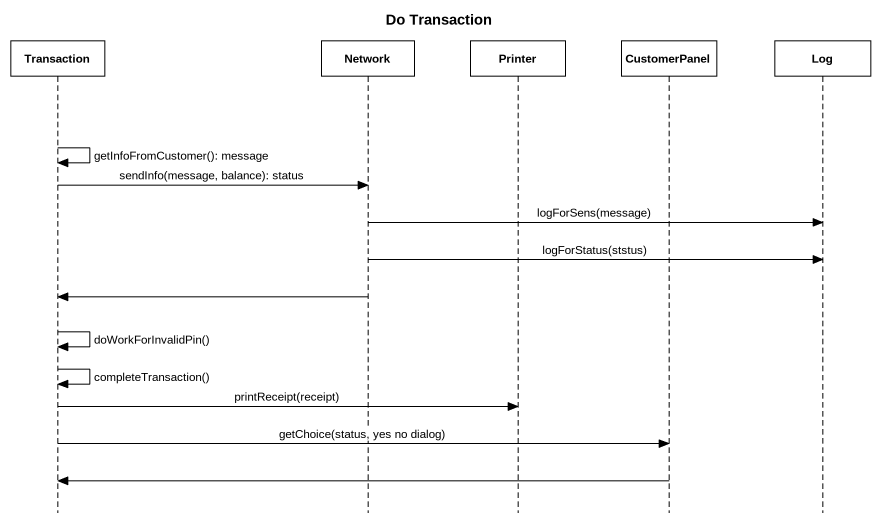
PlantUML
@startuml
title Do Transaction
hide footbox
participant Transaction
participant "Network" as Network_
participant Printer
participant CustomerPanel
participant Log

Transaction -> Transaction : getInfoFromCustomer(): message
Transaction -> Network_ : sendInfo(message, balance): status
Network_ -> Log : logForSens(message)
Network_ -> Log : logForStatus(ststus)
Network_ -> Transaction
Transaction -> Transaction : doWorkForInvalidPin()
Transaction -> Transaction : completeTransaction()
Transaction -> Printer : printReceipt(receipt)
Transaction -> CustomerPanel : getChoice(status, yes no dialog)
CustomerPanel -> Transaction
@enduml
